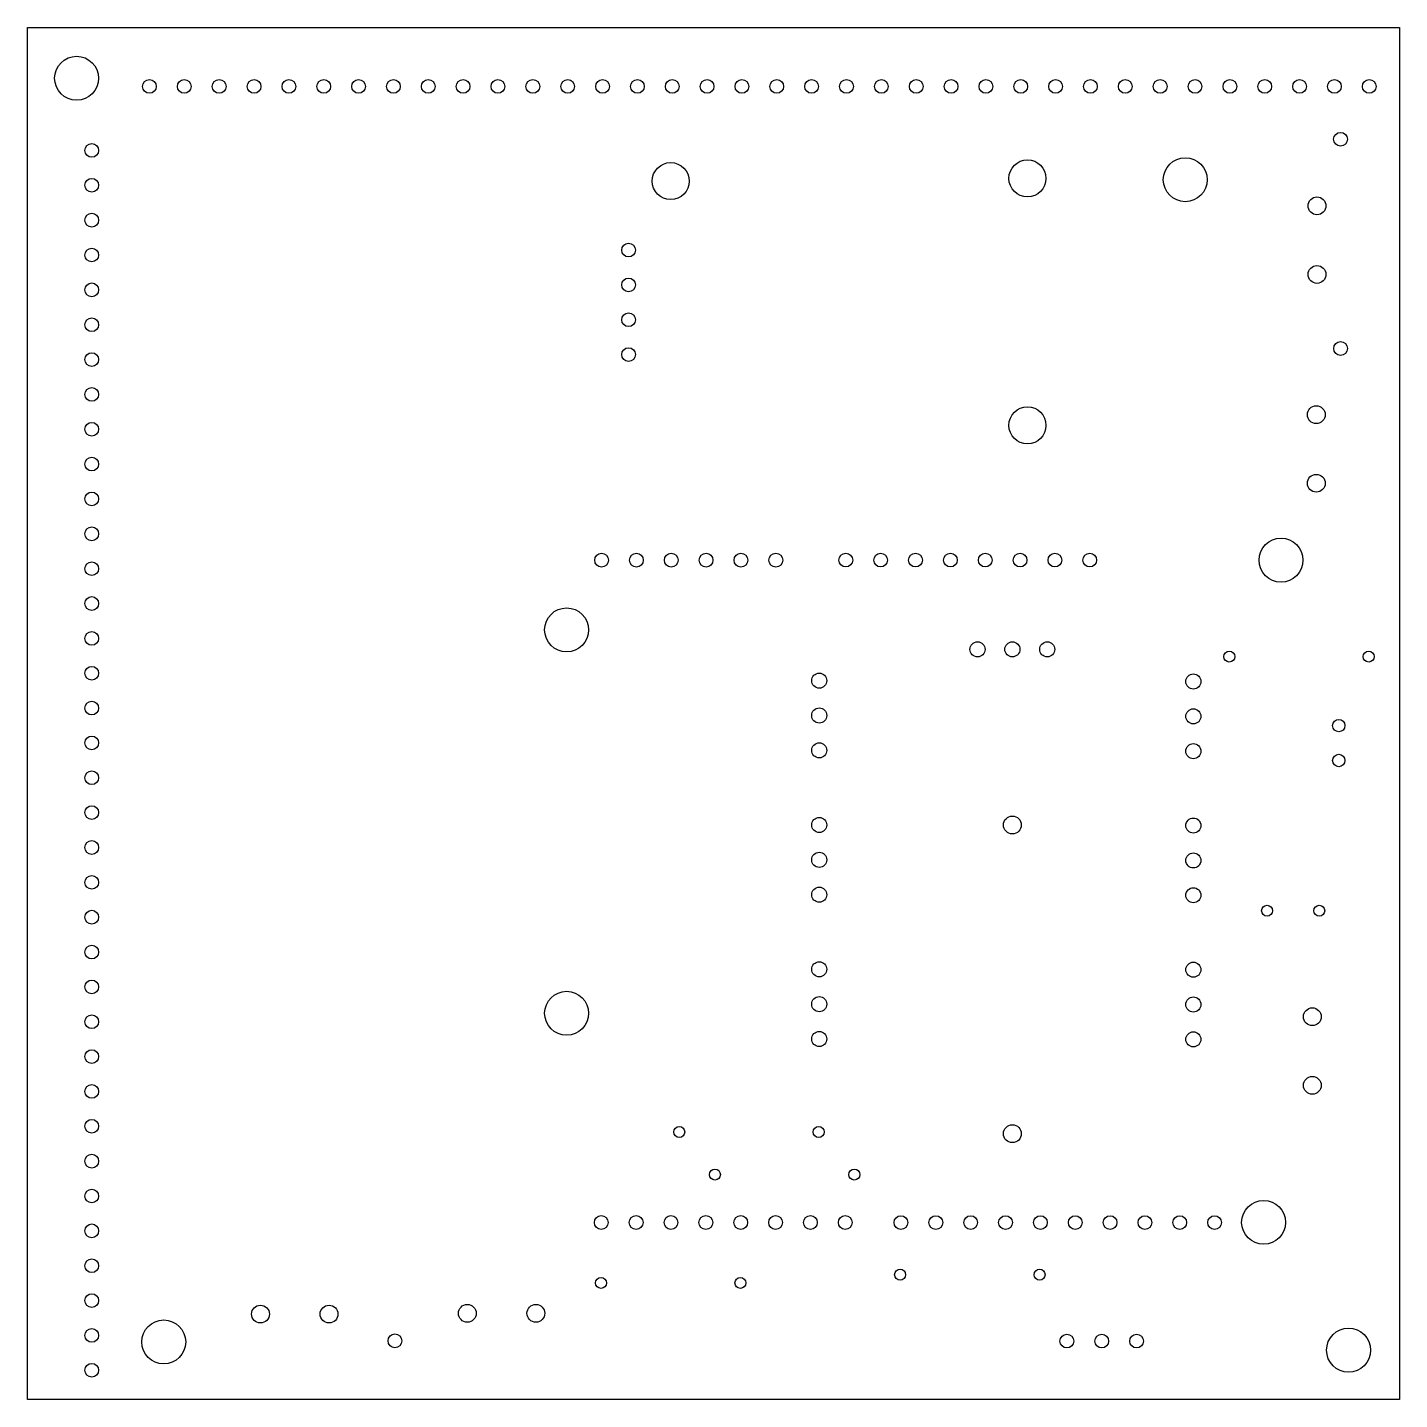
# Model space of a CAD drawing. Extents: x 81 to 181, y -149 to -49.
import ezdxf

# ---------------------------------------------------------------- set-up
doc = ezdxf.new("R2010")
doc.units = 0
doc.layers.add('BLACK', color=7, linetype='CONTINUOUS')

msp = doc.modelspace()

# ---------------------------------------------------------------- linework, layer by layer
at = {"layer": 'BLACK', "linetype": 'CONTINUOUS'}
for p, q in [((80.5675, -49.2), (180.5675, -49.2)), ((80.5675, -149.2), (80.5675, -49.2)), ((180.5675, -49.2), (180.5675, -149.2)), ((180.5675, -149.2), (80.5675, -149.2))]:
    msp.add_line(p, q, dxfattribs=at)
at = {"layer": 'BLACK'}
for centre, radius in [((84.15, -52.9), 1.599999), ((89.46, -53.5), 0.5), ((92, -53.5), 0.5), ((94.54, -53.5), 0.5), ((97.08, -53.5), 0.5), ((99.62, -53.5), 0.5), ((102.16, -53.5), 0.5), ((104.7, -53.5), 0.5), ((107.24, -53.5), 0.5), ((109.78, -53.5), 0.5), ((112.32, -53.5), 0.5), ((114.86, -53.5), 0.5), ((117.4, -53.5), 0.5), ((119.94, -53.5), 0.5), ((122.48, -53.5), 0.5), ((125.02, -53.5), 0.5), ((127.56, -53.5), 0.5), ((130.1, -53.5), 0.5), ((132.64, -53.5), 0.5), ((135.18, -53.5), 0.5), ((137.72, -53.5), 0.5), ((140.26, -53.5), 0.5), ((142.8, -53.5), 0.5), ((145.34, -53.5), 0.5), ((147.88, -53.5), 0.5), ((150.42, -53.5), 0.5), ((152.96, -53.5), 0.5), ((155.5, -53.5), 0.5), ((158.04, -53.5), 0.5), ((160.58, -53.5), 0.5), ((163.12, -53.5), 0.5), ((165.66, -53.5), 0.5), ((168.2, -53.5), 0.5), ((170.74, -53.5), 0.5), ((173.28, -53.5), 0.5), ((175.82, -53.5), 0.5), ((178.36, -53.5), 0.5), ((176.265, -57.35), 0.5), ((85.25, -58.165), 0.5), ((153.45, -60.2), 1.349999), ((164.95, -60.3), 1.599999), ((127.45, -60.4), 1.349999), ((85.25, -60.705), 0.5), ((174.55, -62.2), 0.65), ((85.25, -63.245), 0.5), ((124.375, -65.425), 0.5), ((85.25, -65.785), 0.5), ((174.55, -67.2), 0.65), ((85.25, -68.325), 0.5), ((124.375, -67.965), 0.5), ((85.25, -70.865), 0.5), ((124.375, -70.505), 0.5), ((85.25, -73.405), 0.5), ((124.375, -73.045), 0.5), ((176.27, -72.6), 0.5), ((85.25, -75.945), 0.5), ((153.45, -78.2), 1.349999), ((174.5, -77.42), 0.65), ((85.25, -78.485), 0.5), ((85.25, -81.025), 0.5), ((174.5, -82.42), 0.65), ((85.25, -83.565), 0.5), ((85.25, -86.105), 0.5), ((171.93, -88.025), 1.599999), ((122.41, -88.025), 0.5), ((124.95, -88.025), 0.5), ((127.49, -88.025), 0.5), ((130.03, -88.025), 0.5), ((132.57, -88.025), 0.5), ((135.11, -88.025), 0.5), ((140.21, -88.015), 0.5), ((142.75, -88.015), 0.5), ((145.29, -88.015), 0.5), ((147.83, -88.015), 0.5), ((150.37, -88.015), 0.5), ((152.91, -88.015), 0.5), ((155.45, -88.015), 0.5), ((157.99, -88.015), 0.5), ((85.25, -88.645), 0.5), ((85.25, -91.185), 0.5), ((119.86, -93.105), 1.599999), ((85.25, -93.725), 0.5), ((149.81, -94.525), 0.55), ((152.35, -94.525), 0.55), ((154.89, -94.525), 0.55), ((168.16, -95.05), 0.4), ((178.32, -95.05), 0.4), ((85.25, -96.265), 0.5), ((138.275, -96.806349), 0.55), ((165.54, -96.867349), 0.55), ((85.25, -98.805), 0.5), ((138.275, -99.346349), 0.55), ((165.54, -99.407349), 0.55), ((176.14, -100.085), 0.45), ((85.25, -101.345), 0.5), ((138.275, -101.886349), 0.55), ((165.54, -101.947349), 0.55), ((176.14, -102.625), 0.45), ((85.25, -103.885), 0.5), ((85.25, -106.425), 0.5), ((138.275, -107.324349), 0.55), ((152.35, -107.325), 0.65), ((165.54, -107.367349), 0.55), ((85.25, -108.965), 0.5), ((138.275, -109.864349), 0.55), ((165.54, -109.907349), 0.55), ((85.25, -111.505), 0.5), ((138.275, -112.404349), 0.55), ((165.54, -112.447349), 0.55), ((85.25, -114.045), 0.5), ((170.912349, -113.575), 0.4), ((174.712349, -113.575), 0.4), ((85.25, -116.585), 0.5), ((138.275, -117.842349), 0.55), ((165.54, -117.87), 0.55), ((85.25, -119.125), 0.5), ((119.86, -121.045), 1.599999), ((138.275, -120.382349), 0.55), ((165.54, -120.41), 0.55), ((174.21, -121.3), 0.65), ((85.25, -121.665), 0.5), ((138.275, -122.922349), 0.55), ((165.54, -122.95), 0.55), ((85.25, -124.205), 0.5), ((174.21, -126.3), 0.65), ((85.25, -126.745), 0.5), ((85.25, -129.285), 0.5), ((128.07, -129.7), 0.4), ((138.23, -129.7), 0.4), ((152.35, -129.825), 0.65), ((85.25, -131.825), 0.5), ((130.67, -132.8), 0.4), ((140.83, -132.8), 0.4), ((85.25, -134.365), 0.5), ((170.66, -136.285), 1.599999), ((122.39, -136.295), 0.5), ((124.93, -136.295), 0.5), ((127.47, -136.295), 0.5), ((130.01, -136.295), 0.5), ((132.55, -136.295), 0.5), ((135.09, -136.295), 0.5), ((137.63, -136.295), 0.5), ((140.17, -136.295), 0.5), ((144.23, -136.3), 0.5), ((146.77, -136.3), 0.5), ((149.31, -136.3), 0.5), ((151.85, -136.3), 0.5), ((154.39, -136.3), 0.5), ((156.93, -136.3), 0.5), ((159.47, -136.3), 0.5), ((162.01, -136.3), 0.5), ((164.55, -136.3), 0.5), ((167.09, -136.3), 0.5), ((85.25, -136.905), 0.5), ((85.25, -139.445), 0.5), ((144.17, -140.1), 0.4), ((154.33, -140.1), 0.4), ((122.37, -140.7), 0.4), ((132.53, -140.7), 0.4), ((85.25, -141.985), 0.5), ((97.55, -142.97), 0.65), ((102.55, -142.97), 0.65), ((112.625, -142.915), 0.65), ((117.625, -142.915), 0.65), ((90.5, -145), 1.599999), ((85.25, -144.525), 0.5), ((107.35, -144.92), 0.5), ((156.32, -144.94), 0.5), ((158.86, -144.94), 0.5), ((161.4, -144.94), 0.5), ((176.85, -145.6), 1.599999), ((85.25, -147.065), 0.5)]:
    msp.add_circle(centre, radius, dxfattribs=at)

doc.saveas('drawing.dxf')
